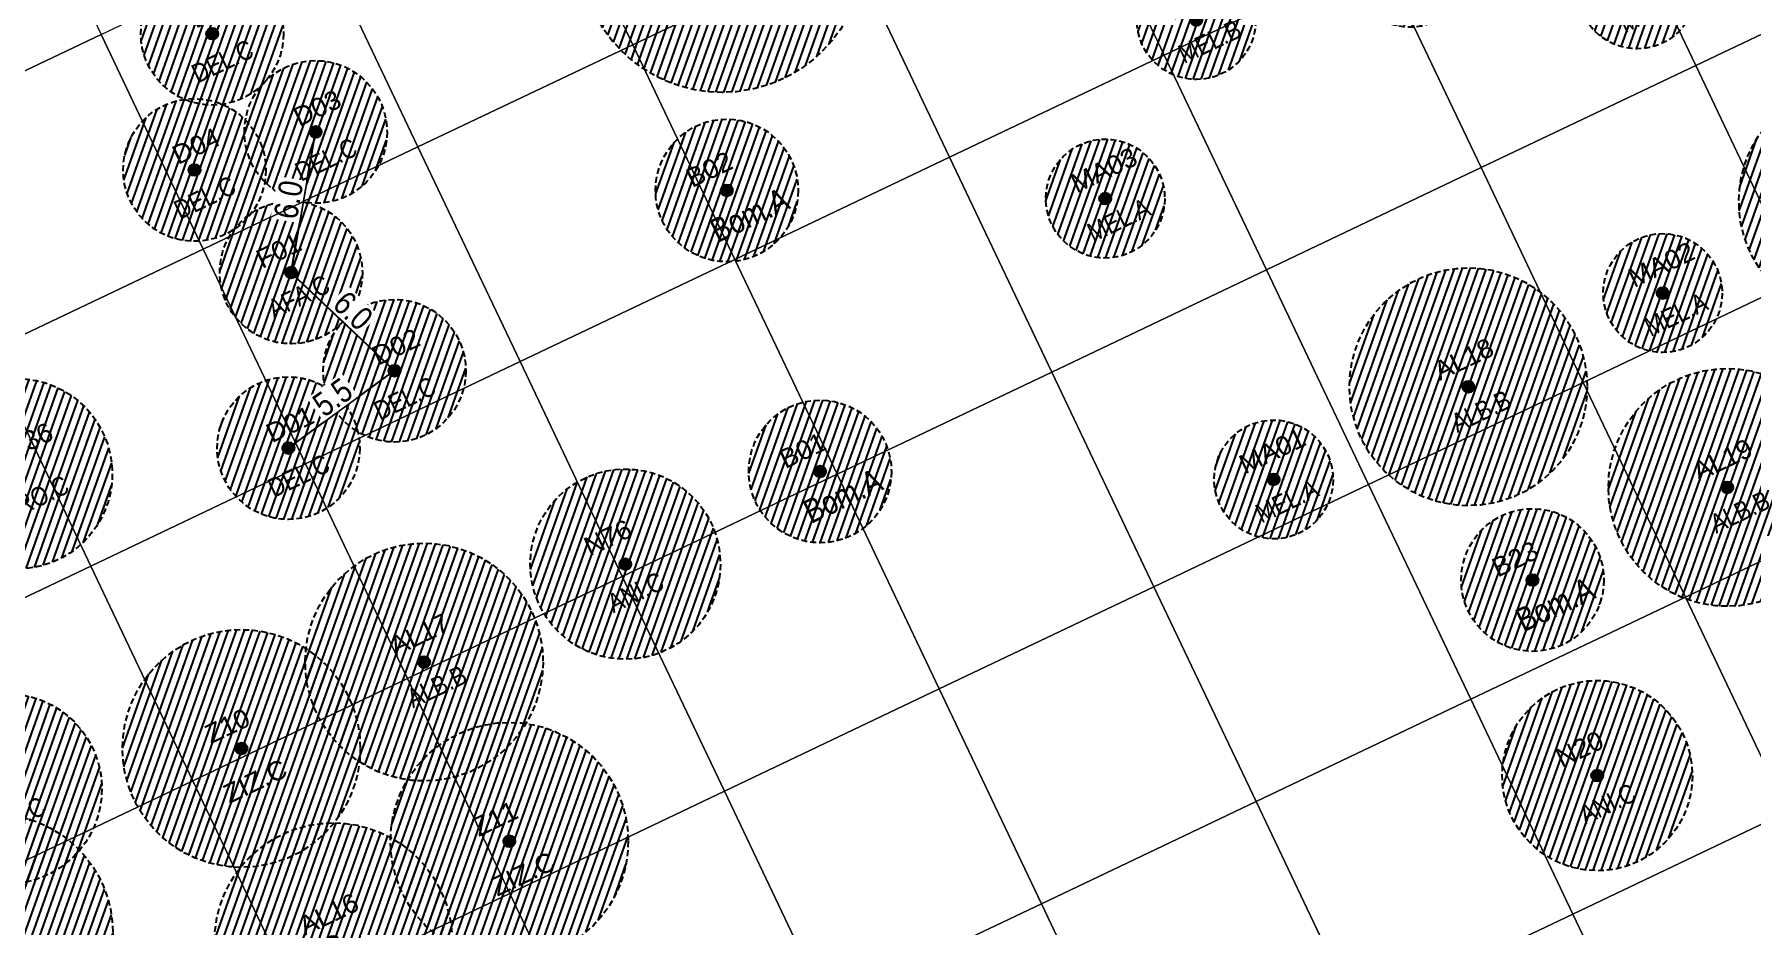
# Model space of a CAD drawing. Header units: metres. Extents: x 679599 to 680038, y 2748524 to 2748844.
# Drawn here: x 679743.4 to 679815.6, y 2748600.9 to 2748638.4 of the extents above; entities that cross this region are included whole.
import ezdxf

# ---------------------------------------------------------------- set-up
doc = ezdxf.new("R2010")
doc.units = ezdxf.units.M
doc.linetypes.add('HIDDEN', pattern=[0.375, 0.25, -0.125])
doc.layers.add('00-GRID_PLANTATION', color=7, linetype='Continuous', lineweight=0, true_color=0xff9c7a)
for name, color, linetype in [('02-L-Setting Out_Dimensions', 250, 'Continuous'), ('COTAUX', 7, 'Continuous'), ('SL_TREE_CANOPY', 251, 'HIDDEN'), ('SL_TREE_ID', 162, 'Continuous'), ('SL_TREE_LEGEND', 7, 'Continuous'), ('SL_TREE_TRUNK', 251, 'Continuous')]:
    doc.layers.add(name, color=color, linetype=linetype)
for name, color, linetype, true_color in [('SL_TREE__DELONIX_REGIA', 7, 'Continuous', 0x8f2400), ('SL_TREE_ACACIA_FARNESIANA', 7, 'Continuous', 0xe0e000), ('SL_TREE_ACACIA_NILOTICA', 7, 'Continuous', 0x264d00), ('SL_TREE_ALBIZIA_LEBBECK', 7, 'Continuous', 0xa3a300), ('SL_TREE_BOMBAX_CEIBA', 7, 'Continuous', 0xb80000), ('SL_TREE_FICUS_RELIGIOSA', 7, 'Continuous', 0x405700), ('SL_TREE_MELIA_AZEDARACH', 7, 'Continuous', 0xfcb0fa), ('SL_TREE_PARKINSONIA_ACUELATA', 2, 'Continuous', 0xffff00), ('SL_TREE_PROSOPIS_CINERARIA', 7, 'Continuous', 0x5f7f00), ('SL_TREE_ZIZIPHUS_SPINA', 7, 'Continuous', 0xc6d408)]:
    doc.layers.add(name, color=color, linetype=linetype, true_color=true_color)
doc.styles.add('E100', font='verdana.ttf', dxfattribs={"height": 0.4})
doc.styles.get("Standard").update_dxf_attribs({"font": 'arial.ttf'})
doc.styles.add('TER-200', font='ARIALN.TTF', dxfattribs={"height": 1})
doc.dimstyles.new('E250', dxfattribs={"dimscale": 0.03, "dimtxt": 0.4, "dimasz": 0.5, "dimexe": 0.1, "dimexo": 1, "dimgap": 4, "dimtad": 1, "dimzin": 0, "dimdsep": 46, "dimtxsty": 'E100', "dimblk1": 'LINCOT200', "dimblk2": 'LINCOT200', "dimsah": 1, "dimcen": 0.1, "dimdle": 0.1, "dimse1": 1, "dimse2": 1, "dimclrt": 256, "dimadec": 0, "dimazin": 0, "dimtfac": 0.01538461538461539, "dimtofl": 0, "dimtmove": 0, "dimatfit": 3, "dimldrblk": 'LINCOT200', "dimfxl": 1, "dimtolj": 1, "dimtzin": 0, "dimarcsym": 0})
pattern_1 = [(45, (0, 0), (-0.2245064030267289, 0.2245064030267289), [])]

# ---------------------------------------------------------------- blocks, each defined once
blk = doc.blocks.new('Albizia_lebbeck')
h = blk.add_hatch()
h.set_pattern_fill('ANSI31', color=256, scale=0.1)
h.set_pattern_definition(pattern_1)
edge = h.paths.add_edge_path()
edge.add_arc((0, 4.656612873077393e-10), 4.999999999981005, -25.44812939262281, 334.5518706073772)
at = {"layer": 'SL_TREE_TRUNK'}
h = blk.add_hatch(color=256, dxfattribs=at)
h.dxf.hatch_style = 1
edge = h.paths.add_edge_path()
edge.add_arc((2.328306436538696e-10, 0), 0.2500003876001918, 0, 360)
at = {"layer": 'SL_TREE_CANOPY', "linetype": 'HIDDEN'}
blk.add_circle((2.328306436538696e-10, 0), 5, dxfattribs=at)
at = {"layer": 'SL_TREE_TRUNK'}
blk.add_circle((2.328306436538696e-10, 0), 0.2500003876001918, dxfattribs=at)
at = {"layer": 'SL_TREE_ID'}
blk.add_attdef('ID', (-0.9810078069718458, 0.7368421231547302), '', height=0.8, rotation=0.000420918299423, dxfattribs=at)
at = {"layer": 'SL_TREE_LEGEND', "insert": (-1.25964832330942, -0.7561016048520699), "char_height": 0.8, "attachment_point": 1, "rotation": 0.012362144525415425, "style": 'TER-200'}
blk.add_mtext_dynamic_manual_height_columns('ALB.B', width=38.77958347063934, gutter_width=12.50001938000959, heights=[0], dxfattribs=at)
blk = doc.blocks.new('Ziziphus_spina_christi')
h = blk.add_hatch()
h.set_pattern_fill('ANSI31', color=256, scale=0.1)
h.set_pattern_definition(pattern_1)
edge = h.paths.add_edge_path()
edge.add_arc((-6.661338147750939e-16, -8.881784197001252e-16), 5.000000000000001, 0, 360)
at = {"layer": 'SL_TREE_TRUNK'}
h = blk.add_hatch(color=256, dxfattribs=at)
h.dxf.hatch_style = 1
edge = h.paths.add_edge_path()
edge.add_arc((0, 0), 0.2500003876001918, 0, 360)
at = {"layer": 'SL_TREE_CANOPY', "linetype": 'HIDDEN'}
blk.add_circle((0, 0), 5, dxfattribs=at)
at = {"layer": 'SL_TREE_TRUNK'}
blk.add_circle((0, 0), 0.2500003876001918, dxfattribs=at)
at = {"layer": 'SL_TREE_ID'}
blk.add_attdef('ID', (-1.090554446818487, 0.7152588476904356), '', height=0.8, rotation=0.000420918299423, dxfattribs=at)
at = {"layer": 'SL_TREE_LEGEND'}
blk.add_attdef('NOMBRE_ESPECIE', (-1.464163609154383, -1.887849904743556), '', height=0.8, rotation=0.000420918299423, dxfattribs=at)
blk = doc.blocks.new('Delonix_regia')
h = blk.add_hatch()
h.set_pattern_fill('ANSI31', color=256, scale=0.1)
h.set_pattern_definition(pattern_1)
edge = h.paths.add_edge_path()
edge.add_arc((2.328306436538696e-10, 4.656612873077393e-10), 3.000000000087448, -25.44812939262281, 334.5518706073772)
at = {"layer": 'SL_TREE_TRUNK'}
h = blk.add_hatch(color=256, dxfattribs=at)
h.dxf.hatch_style = 1
edge = h.paths.add_edge_path()
edge.add_arc((2.328306436538696e-10, 4.656612873077393e-10), 0.2500003876001918, 0, 360)
at = {"layer": 'SL_TREE_CANOPY', "linetype": 'HIDDEN'}
blk.add_circle((2.328306436538696e-10, 4.656612873077393e-10), 3, dxfattribs=at)
at = {"layer": 'SL_TREE_TRUNK'}
blk.add_circle((2.328306436538696e-10, 4.656612873077393e-10), 0.2500003876001918, dxfattribs=at)
at = {"layer": 'SL_TREE_ID'}
blk.add_attdef('ID', (-0.5349555346349746, 0.4832313426098871), '', height=0.8, rotation=0.000420918299423, dxfattribs=at)
at = {"layer": 'SL_TREE_LEGEND', "insert": (-1.457995555715023, -0.8330300198867917), "char_height": 0.8, "attachment_point": 1, "style": 'TER-200'}
blk.add_mtext_dynamic_manual_height_columns('DEL.C', width=38.77952334683659, gutter_width=12.5, heights=[0], dxfattribs=at)
blk = doc.blocks.new('Acacia_nilotica')
h = blk.add_hatch()
h.set_pattern_fill('ANSI31', color=256, scale=0.1)
h.set_pattern_definition(pattern_1)
edge = h.paths.add_edge_path()
edge.add_arc((-6.661338147750939e-16, -8.881784197001252e-16), 3.999999999999999, 0, 360)
at = {"layer": 'SL_TREE_TRUNK'}
h = blk.add_hatch(color=256, dxfattribs=at)
h.dxf.hatch_style = 1
edge = h.paths.add_edge_path()
edge.add_arc((0, 0), 0.2500003876001918, 0, 360)
at = {"layer": 'SL_TREE_CANOPY', "linetype": 'HIDDEN'}
blk.add_circle((0, 0), 4, dxfattribs=at)
at = {"layer": 'SL_TREE_TRUNK'}
blk.add_circle((0, 0), 0.2500003876001918, dxfattribs=at)
at = {"layer": 'SL_TREE_ID'}
blk.add_attdef('ID', (-1.213950848484089, 0.9305009110162956), '', height=0.8, rotation=0.000420918299423, dxfattribs=at)
at = {"layer": 'SL_TREE_LEGEND', "insert": (-1.34179218168218, -0.8530613644979894), "char_height": 0.8, "attachment_point": 1, "style": 'TER-200'}
blk.add_mtext_dynamic_manual_height_columns('ANI.C', width=38.77952334683659, gutter_width=12.5, heights=[0], dxfattribs=at)
blk = doc.blocks.new('Prosopis_cineraria')
h = blk.add_hatch()
h.set_pattern_fill('ANSI31', color=256, scale=0.1)
h.set_pattern_definition(pattern_1)
edge = h.paths.add_edge_path()
edge.add_arc((-1.862645149230957e-09, -1.396983861923218e-09), 4.000000002159871, 0, 360)
at = {"layer": 'SL_TREE_TRUNK'}
h = blk.add_hatch(color=256, dxfattribs=at)
h.dxf.hatch_style = 1
edge = h.paths.add_edge_path()
edge.add_arc((0, 0), 0.25, 0, 360)
at = {"layer": 'SL_TREE_CANOPY', "linetype": 'HIDDEN'}
blk.add_circle((0, 0), 4, dxfattribs=at)
at = {"layer": 'SL_TREE_TRUNK'}
blk.add_circle((0, 0), 0.25, dxfattribs=at)
at = {"layer": 'SL_TREE_ID'}
blk.add_attdef('ID', (-0.5349555176233096, 0.6443084545875202), '', height=0.8, rotation=0.000420918299423, dxfattribs=at)
at = {"layer": 'SL_TREE_LEGEND', "insert": (-1.190907274773998, -0.8530613649636507), "char_height": 0.8, "attachment_point": 1, "style": 'TER-200'}
blk.add_mtext_dynamic_manual_height_columns('PRO.C', width=38.77952334683659, gutter_width=12.5, heights=[0], dxfattribs=at)
blk = doc.blocks.new('Acacia_pycnantha')
h = blk.add_hatch()
h.set_pattern_fill('ANSI31', color=256, scale=0.1)
h.set_pattern_definition(pattern_1)
edge = h.paths.add_edge_path()
edge.add_arc((-2.328306436538696e-10, 0), 2.999999999974137, 3.180554681463517e-15, 360)
at = {"layer": 'SL_TREE_TRUNK'}
h = blk.add_hatch(color=256, dxfattribs=at)
h.dxf.hatch_style = 1
edge = h.paths.add_edge_path()
edge.add_arc((2.328306436538696e-10, 0), 0.2500003876001918, 0, 360)
at = {"layer": 'SL_TREE_CANOPY', "linetype": 'HIDDEN'}
blk.add_circle((2.328306436538696e-10, 0), 3, dxfattribs=at)
at = {"layer": 'SL_TREE_TRUNK'}
blk.add_circle((2.328306436538696e-10, 0), 0.2500003876001918, dxfattribs=at)
at = {"layer": 'SL_TREE_ID'}
blk.add_attdef('ID', (-1.037253160461781, 0.6508105848674965), '', height=0.8, rotation=0.000420918299423, dxfattribs=at)
at = {"layer": 'SL_TREE_LEGEND', "insert": (-1.489660865123959, -0.6532864519394934), "char_height": 0.8, "attachment_point": 1, "rotation": 0.012362144525415425, "style": 'TER-200'}
blk.add_mtext_dynamic_manual_height_columns('AFA.C', width=38.77958347063934, gutter_width=12.50001938000959, heights=[0], dxfattribs=at)
blk = doc.blocks.new('Bombax_ceiba')
h = blk.add_hatch()
h.set_pattern_fill('ANSI31', color=256, scale=0.1)
h.set_pattern_definition(pattern_1)
edge = h.paths.add_edge_path()
edge.add_arc((4.656612873077393e-10, 4.656612873077393e-10), 3.000000000087448, -25.44812939262281, 334.5518706073772)
at = {"layer": 'SL_TREE_TRUNK'}
h = blk.add_hatch(color=256, dxfattribs=at)
h.dxf.hatch_style = 1
edge = h.paths.add_edge_path()
edge.add_arc((4.656612873077393e-10, 4.656612873077393e-10), 0.2500003876001918, 0, 360)
at = {"layer": 'SL_TREE_CANOPY', "linetype": 'HIDDEN'}
blk.add_circle((4.656612873077393e-10, 4.656612873077393e-10), 3, dxfattribs=at)
at = {"layer": 'SL_TREE_TRUNK'}
blk.add_circle((4.656612873077393e-10, 4.656612873077393e-10), 0.2500003876001918, dxfattribs=at)
at = {"layer": 'SL_TREE_ID'}
blk.add_attdef('ID', (-1.276014421639939, 0.7167202825063849), '', height=0.7999999999999999, rotation=359.9999999999999, dxfattribs=at)
at = {"layer": 'SL_TREE_LEGEND', "insert": (-1.297057115955816, -0.8330300194211304), "char_height": 1, "attachment_point": 1, "style": 'TER-200'}
blk.add_mtext_dynamic_manual_height_columns('Bom.A', width=38.77952334683659, gutter_width=12.5, heights=[0], dxfattribs=at)
blk = doc.blocks.new('Parkinsonia_acuelata')
h = blk.add_hatch()
h.set_pattern_fill('ANSI31', color=256, scale=0.1)
h.set_pattern_definition(pattern_1)
edge = h.paths.add_edge_path()
edge.add_arc((2.328306436538696e-10, 4.656612873077393e-10), 2.499999999941776, -25.44812939262281, 334.5518706073772)
at = {"layer": 'SL_TREE_TRUNK'}
h = blk.add_hatch(color=256, dxfattribs=at)
h.dxf.hatch_style = 1
edge = h.paths.add_edge_path()
edge.add_arc((2.328306436538696e-10, 4.656612873077393e-10), 0.2500003876001918, 0, 360)
at = {"layer": 'SL_TREE_CANOPY', "linetype": 'HIDDEN'}
blk.add_circle((2.328306436538696e-10, 4.656612873077393e-10), 2.5, dxfattribs=at)
at = {"layer": 'SL_TREE_TRUNK'}
blk.add_circle((2.328306436538696e-10, 4.656612873077393e-10), 0.2500003876001918, dxfattribs=at)
at = {"layer": 'SL_TREE_ID'}
blk.add_attdef('ID', (-1.036932115746949, 0.5972024048122464), '', height=0.7999999999999999, rotation=359.9999999999999, dxfattribs=at)
at = {"layer": 'SL_TREE_LEGEND', "insert": (-1.26480057327953, -0.6532864505425096), "char_height": 0.8, "attachment_point": 1, "rotation": 0.012362144525415425, "style": 'TER-200'}
blk.add_mtext_dynamic_manual_height_columns('PAR.A', width=38.77958347063934, gutter_width=12.50001938000959, heights=[0], dxfattribs=at)
blk = doc.blocks.new('Melia_azedarach')
h = blk.add_hatch()
h.set_pattern_fill('ANSI31', color=256, scale=0.1)
h.set_pattern_definition(pattern_1)
edge = h.paths.add_edge_path()
edge.add_arc((4.656612873077393e-10, 4.656612873077393e-10), 2.499999999665561, -25.44812939262281, 334.5518706073772)
at = {"layer": 'SL_TREE_TRUNK'}
h = blk.add_hatch(color=256, dxfattribs=at)
h.dxf.hatch_style = 1
edge = h.paths.add_edge_path()
edge.add_arc((4.656612873077393e-10, 4.656612873077393e-10), 0.2500003876001918, 0, 360)
at = {"layer": 'SL_TREE_CANOPY', "linetype": 'HIDDEN'}
blk.add_circle((4.656612873077393e-10, 4.656612873077393e-10), 2.5, dxfattribs=at)
at = {"layer": 'SL_TREE_TRUNK'}
blk.add_circle((4.656612873077393e-10, 4.656612873077393e-10), 0.2500003876001918, dxfattribs=at)
at = {"layer": 'SL_TREE_ID'}
blk.add_attdef('ID', (-0.9964467716198259, 0.7092995985187314), '', height=0.7999999999999999, rotation=359.9999999999999, dxfattribs=at)
at = {"layer": 'SL_TREE_LEGEND', "insert": (-1.25501318937166, -0.6531034354801655), "char_height": 0.8, "attachment_point": 1, "style": 'TER-200'}
blk.add_mtext_dynamic_manual_height_columns('MEL.A', width=38.77952334683659, gutter_width=12.5, heights=[0], dxfattribs=at)
blk = doc.blocks.new('Ficus_religiosa')
h = blk.add_hatch()
h.set_pattern_fill('ANSI31', color=256, scale=0.1)
h.set_pattern_definition(pattern_1)
edge = h.paths.add_edge_path()
edge.add_arc((0, 4.656612873077393e-10), 6.000000000018226, -25.44812939262281, 334.5518706073772)
at = {"layer": 'SL_TREE_TRUNK'}
h = blk.add_hatch(color=256, dxfattribs=at)
h.dxf.hatch_style = 1
edge = h.paths.add_edge_path()
edge.add_arc((2.328306436538696e-10, 4.656612873077393e-10), 0.2500003876001918, 0, 360)
at = {"layer": 'SL_TREE_CANOPY', "linetype": 'HIDDEN'}
blk.add_circle((2.328306436538696e-10, 4.656612873077393e-10), 6, dxfattribs=at)
at = {"layer": 'SL_TREE_TRUNK'}
blk.add_circle((2.328306436538696e-10, 4.656612873077393e-10), 0.2500003876001918, dxfattribs=at)
at = {"layer": 'SL_TREE_ID'}
blk.add_attdef('ID', (-1.43399011803339, 1.303747353318079), '', height=0.7999999999999999, rotation=359.9999999999999, dxfattribs=at)
at = {"layer": 'SL_TREE_LEGEND', "insert": (-0.9219077537950824, -1.253268694201168), "char_height": 0.8, "attachment_point": 1, "style": 'TER-200'}
blk.add_mtext_dynamic_manual_height_columns('FIC.A', width=38.77952334683659, gutter_width=12.5, heights=[0], dxfattribs=at)
blk = doc.blocks.new('LINCOT200')
for p, q in [((0, -9.999961704014428), (0, 10.00003829598555)), ((3.694822225952521e-13, 3.829598557558711e-05), (10.00000000000051, 3.829598557558711e-05))]:
    blk.add_line(p, q)
at = {"const_width": 1.875}
blk.add_lwpolyline([(3.535533801624467, -3.535495714255788), (-3.535533950636761, 3.535572157214077)], dxfattribs=at)
at = {"layer": 'COTAUX'}
blk.add_line((0, 0), (-1.249999999999915, 0), dxfattribs=at)
blk = doc.blocks.new('*D51')
at = {"layer": '02-L-Setting Out_Dimensions', "color": 0, "lineweight": -2, "transparency": 16777216}
blk.add_line((679754.0832157091, 2748621.012215612), (679758.5201881656, 2748624.248235538), dxfattribs=at)
at = {"layer": 'Defpoints', "color": 0, "transparency": 16777216}
for p in [(679758.5323073331, 2748624.257074417), (679758.5323073327, 2748624.257074418), (679754.0710965424, 2748621.003376732)]:
    blk.add_point(p, dxfattribs=at)
at = {"layer": '02-L-Setting Out_Dimensions', "color": 0, "lineweight": -2, "transparency": 16777216, "xscale": 0.015, "yscale": 0.015, "zscale": 0.015}
for p, rotation in [((679758.5323073326, 2748624.257074418), 36.10441694454475), ((679754.0710965421, 2748621.003376733), 216.1044169445447)]:
    blk.add_blockref('LINCOT200', p, dxfattribs=dict(at, rotation=rotation))
at = {"layer": '02-L-Setting Out_Dimensions', "transparency": 16777216, "insert": (679755.9313372037, 2748623.138040162), "char_height": 1, "attachment_point": 5, "rotation": 36.10441694454476, "style": 'TER-200', "bg_fill": 3, "box_fill_scale": 1.1, "bg_fill_color": 256, "bg_fill_true_color": 13158600, "bg_fill_transparency": 0}
blk.add_mtext('\\A1;5.5', dxfattribs=at)
blk = doc.blocks.new('*D71')
at = {"layer": '02-L-Setting Out_Dimensions', "color": 0, "lineweight": -2, "transparency": 16777216}
blk.add_line((679758.5214292901, 2748624.267402444), (679754.1919684511, 2748628.377958228), dxfattribs=at)
at = {"layer": 'Defpoints', "color": 0, "transparency": 16777216}
for p in [(679754.1810904103, 2748628.388286259), (679754.1810904092, 2748628.388286257), (679758.5323073339, 2748624.257074415)]:
    blk.add_point(p, dxfattribs=at)
at = {"layer": '02-L-Setting Out_Dimensions', "color": 0, "lineweight": -2, "transparency": 16777216, "xscale": 0.015, "yscale": 0.015, "zscale": 0.015}
for p, rotation in [((679754.1810904089, 2748628.388286258), 136.4857227172486), ((679758.5323073324, 2748624.257074414), 316.4857227172486)]:
    blk.add_blockref('LINCOT200', p, dxfattribs=dict(at, rotation=rotation))
at = {"layer": '02-L-Setting Out_Dimensions', "transparency": 16777216, "insert": (679756.790870636, 2748626.779973645), "char_height": 1, "attachment_point": 5, "rotation": 316.48572271724856, "style": 'TER-200', "bg_fill": 3, "box_fill_scale": 1.1, "bg_fill_color": 256, "bg_fill_true_color": 13158600, "bg_fill_transparency": 0}
blk.add_mtext('\\A1;6.0', dxfattribs=at)
blk = doc.blocks.new('*D72')
at = {"layer": '02-L-Setting Out_Dimensions', "color": 0, "lineweight": -2, "transparency": 16777216}
blk.add_line((679754.1836805737, 2748628.403060935), (679755.2145657305, 2748634.283381998), dxfattribs=at)
at = {"layer": 'Defpoints', "color": 0, "transparency": 16777216}
for p in [(679755.2171558948, 2748634.298156674), (679755.2171558948, 2748634.298156674), (679754.1810904103, 2748628.388286259)]:
    blk.add_point(p, dxfattribs=at)
at = {"layer": '02-L-Setting Out_Dimensions', "color": 0, "lineweight": -2, "transparency": 16777216, "xscale": 0.015, "yscale": 0.015, "zscale": 0.015}
for p, rotation in [((679755.2171558943, 2748634.298156674), 80.0564641051971), ((679754.1810904101, 2748628.388286259), 260.0564641051971)]:
    blk.add_blockref('LINCOT200', p, dxfattribs=dict(at, rotation=rotation))
at = {"layer": '02-L-Setting Out_Dimensions', "transparency": 16777216, "insert": (679754.0780223785, 2748631.452107285), "char_height": 1, "attachment_point": 5, "rotation": 80.05646410519711, "style": 'TER-200', "bg_fill": 3, "box_fill_scale": 1.1, "bg_fill_color": 256, "bg_fill_true_color": 13158600, "bg_fill_transparency": 0}
blk.add_mtext('\\A1;6.0', dxfattribs=at)
blk = doc.blocks.new('Melia_acedarach.B')
h = blk.add_hatch()
h.set_pattern_fill('ANSI31', color=256, scale=0.1, angle=25.44812939262281)
h.set_pattern_definition([(70.44812939262282, (-2.328306436538696e-10, -4.656612873077393e-10), (-0.2991926023986827, 0.106254584230064), [])])
edge = h.paths.add_edge_path()
edge.add_arc((0, 0), 2.499999999665561, 3.180554681463517e-15, 360)
at = {"layer": 'SL_TREE_TRUNK'}
h = blk.add_hatch(color=256, dxfattribs=at)
h.dxf.hatch_style = 1
edge = h.paths.add_edge_path()
edge.add_arc((0, 0), 0.2500003876001918, 0, 360)
at = {"layer": 'SL_TREE_CANOPY', "linetype": 'HIDDEN'}
blk.add_circle((0, 0), 2.5, dxfattribs=at)
at = {"layer": 'SL_TREE_TRUNK'}
blk.add_circle((0, 0), 0.2500003876001918, dxfattribs=at)
at = {"layer": 'SL_TREE_ID'}
blk.add_attdef('ID', (-1.204547825385816, 0.2123125661164522), '', height=0.7999999999999999, rotation=25.44812939875967, dxfattribs=at)
at = {"layer": 'SL_TREE_LEGEND', "insert": (-0.8526106143835932, -1.12900723842904), "char_height": 0.8, "attachment_point": 1, "rotation": 25.448129392622818, "style": 'TER-200'}
blk.add_mtext_dynamic_manual_height_columns('MEL.B', width=38.77952334683659, gutter_width=12.5, heights=[0], dxfattribs=at)

msp = doc.modelspace()

# ---------------------------------------------------------------- linework, layer by layer
at = {"layer": '00-GRID_PLANTATION'}
for points in [[(679764.2533544374, 2748646.995294901), (679773.2831338758, 2748651.292163912), (679777.5800028865, 2748642.262384473), (679768.5502234482, 2748637.965515462)], [(679786.6097823242, 2748646.559253484), (679795.6395617626, 2748650.856122495), (679799.9364307732, 2748641.826343056), (679790.9066513351, 2748637.529474045)], [(679808.9662102106, 2748646.123212068), (679817.9959896491, 2748650.420081079), (679822.2928586598, 2748641.39030164), (679813.2630792215, 2748637.093432629)], [(679732.8671471126, 2748643.134467306), (679741.8969265505, 2748647.431336317), (679746.1937955616, 2748638.401556878), (679737.164016123, 2748634.104687867)], [(679777.580002886, 2748642.262384473), (679786.6097823242, 2748646.559253484), (679790.9066513351, 2748637.529474045), (679781.8768718968, 2748633.232605034)], [(679799.9364307732, 2748641.826343056), (679808.9662102114, 2748646.123212067), (679813.2630792223, 2748637.093432629), (679804.2332997839, 2748632.796563618)], [(679768.5502234482, 2748637.965515462), (679777.5800028865, 2748642.262384473), (679781.8768718971, 2748633.232605034), (679772.8470924589, 2748628.935736024)], [(679790.9066513348, 2748637.529474046), (679799.9364307732, 2748641.826343056), (679804.2332997839, 2748632.796563618), (679795.2035203456, 2748628.499694607)], [(679813.2630792218, 2748637.093432629), (679822.2928586602, 2748641.39030164), (679826.5897276709, 2748632.360522202), (679817.5599482324, 2748628.063653191)], [(679737.1640161233, 2748634.104687868), (679746.1937955614, 2748638.401556878), (679750.4906645721, 2748629.37177744), (679741.4608851337, 2748625.074908429)], [(679759.5204440098, 2748633.668646452), (679768.5502234488, 2748637.965515462), (679772.847092459, 2748628.935736023), (679763.8173130207, 2748624.638867013)], [(679781.8768718966, 2748633.232605035), (679790.9066513348, 2748637.529474046), (679795.2035203456, 2748628.499694607), (679786.1737409072, 2748624.202825597)], [(679804.2332997841, 2748632.796563617), (679813.2630792224, 2748637.093432628), (679817.5599482332, 2748628.06365319), (679808.5301687943, 2748623.766784179)], [(679772.8470924586, 2748628.935736024), (679781.876871897, 2748633.232605035), (679786.1737409077, 2748624.202825597), (679777.1439614698, 2748619.905956585)], [(679795.2035203456, 2748628.499694607), (679804.2332997839, 2748632.796563618), (679808.5301687946, 2748623.766784179), (679799.5003893563, 2748619.469915169)], [(679763.8173130212, 2748624.638867013), (679772.8470924592, 2748628.935736024), (679777.1439614698, 2748619.905956585), (679768.1141820314, 2748615.609087575)], [(679786.1737409077, 2748624.202825597), (679795.2035203459, 2748628.499694608), (679799.5003893566, 2748619.469915169), (679790.4706099181, 2748615.173046158)], [(679808.5301687948, 2748623.766784179), (679817.5599482332, 2748628.06365319), (679821.8568172439, 2748619.033873752), (679812.8270378055, 2748614.737004741)], [(679732.4311056958, 2748620.778039419), (679741.460885134, 2748625.074908429), (679745.7577541448, 2748616.045128991), (679736.7279747066, 2748611.74825998)], [(679777.1439614699, 2748619.905956585), (679786.173740908, 2748624.202825596), (679790.4706099189, 2748615.173046157), (679781.4408304807, 2748610.876177147)], [(679799.5003893563, 2748619.469915169), (679808.5301687946, 2748623.766784179), (679812.8270378055, 2748614.737004741), (679803.7972583672, 2748610.44013573)], [(679745.7577541446, 2748616.045128991), (679754.7875335828, 2748620.341998002), (679759.0844025934, 2748611.312218564), (679750.0546231549, 2748607.015349553)], [(679768.1141820314, 2748615.609087575), (679777.1439614698, 2748619.905956585), (679781.4408304804, 2748610.876177147), (679772.4110510421, 2748606.579308136)], [(679790.4706099184, 2748615.173046159), (679799.5003893566, 2748619.469915169), (679803.7972583675, 2748610.44013573), (679794.767478929, 2748606.14326672)], [(679812.8270378055, 2748614.737004741), (679821.8568172436, 2748619.033873752), (679826.1536862548, 2748610.004094313), (679817.1239068164, 2748605.707225302)], [(679736.7279747063, 2748611.748259981), (679745.7577541446, 2748616.045128991), (679750.0546231554, 2748607.015349553), (679741.0248437172, 2748602.718480542)], [(679759.0844025933, 2748611.312218565), (679768.1141820316, 2748615.609087575), (679772.4110510423, 2748606.579308137), (679763.3812716042, 2748602.282439126)], [(679781.4408304807, 2748610.876177147), (679790.4706099192, 2748615.173046157), (679794.7674789296, 2748606.143266719), (679785.7376994913, 2748601.846397708)], [(679803.7972583672, 2748610.440135731), (679812.8270378057, 2748614.737004742), (679817.123906816, 2748605.707225303), (679808.0941273778, 2748601.410356293)], [(679750.0546231552, 2748607.015349553), (679759.0844025937, 2748611.312218563), (679763.3812716041, 2748602.282439125), (679754.351492166, 2748597.985570114)], [(679772.4110510425, 2748606.579308136), (679781.4408304809, 2748610.876177147), (679785.7376994911, 2748601.846397709), (679776.7079200529, 2748597.549528698)], [(679794.7674789293, 2748606.14326672), (679803.7972583674, 2748610.440135731), (679808.0941273781, 2748601.410356293), (679799.0643479399, 2748597.113487281)], [(679741.0248437172, 2748602.718480542), (679750.0546231554, 2748607.015349553), (679754.3514921663, 2748597.985570114), (679745.3217127275, 2748593.688701103)], [(679763.3812716042, 2748602.282439126), (679772.4110510423, 2748606.579308137), (679776.7079200532, 2748597.549528698), (679767.6781406149, 2748593.252659687)], [(679785.7376994911, 2748601.846397709), (679794.7674789296, 2748606.143266719), (679799.0643479401, 2748597.113487281), (679790.034568502, 2748592.81661827)], [(679808.0941273781, 2748601.410356293), (679817.1239068164, 2748605.707225303), (679821.4207758267, 2748596.677445865), (679812.3909963885, 2748592.380576854)], [(679754.3514921664, 2748597.985570114), (679763.3812716043, 2748602.282439125), (679767.6781406155, 2748593.252659685), (679758.648361177, 2748588.955790675)], [(679776.7079200532, 2748597.549528698), (679785.7376994913, 2748601.846397709), (679790.0345685022, 2748592.81661827), (679781.0047890635, 2748588.51974926)], [(679799.0643479399, 2748597.113487282), (679808.0941273778, 2748601.410356293), (679812.390996389, 2748592.380576854), (679803.3612169507, 2748588.083707843)]]:
    msp.add_lwpolyline(points, close=True, dxfattribs=at)

# ---------------------------------------------------------------- block references
at = {"layer": 'SL_TREE__DELONIX_REGIA', "rotation": 25.44812939262281}
for p, values in [((679750.8659389718, 2748638.429368517), {'ID': 'D05'}), ((679755.2171558948, 2748634.298156674), {'ID': 'D03'}), ((679750.1222638352, 2748632.69835366), {'ID': 'D04'}), ((679758.5323073339, 2748624.257074416), {'ID': 'D02'}), ((679754.0710965428, 2748621.003376731), {'ID': 'D01'})]:
    msp.add_blockref('Delonix_regia', p, dxfattribs=at).add_auto_attribs(values)
at = {"layer": 'SL_TREE_ACACIA_FARNESIANA', "rotation": 25.44812939262281}
msp.add_blockref('Acacia_pycnantha', (679754.1810904109, 2748628.388286259), dxfattribs=at).add_auto_attribs({'ID': 'F01'})
at = {"layer": 'SL_TREE_ACACIA_NILOTICA', "rotation": 25.44812939262281}
for p, values in [((679768.2409960108, 2748616.123582508), {'ID': 'N76'}), ((679809.1182759553, 2748607.232943881), {'ID': 'N20'}), ((679742.2273085203, 2748606.67540191), {'ID': 'N23'})]:
    msp.add_blockref('Acacia_nilotica', p, dxfattribs=at).add_auto_attribs(values)
at = {"layer": 'SL_TREE_ALBIZIA_LEBBECK', "rotation": 25.44812939262281}
for p, values in [((679820.0753833451, 2748631.375667145), {'ID': 'AL20'}), ((679803.6966011946, 2748623.581876612), {'ID': 'AL18'}), ((679814.5840331584, 2748619.349484918), {'ID': 'AL19'}), ((679759.778439905, 2748612.005291127), {'ID': 'AL17'}), ((679755.9617123794, 2748600.245717142), {'ID': 'AL16'})]:
    msp.add_blockref('Albizia_lebbeck', p, dxfattribs=at).add_auto_attribs(values)
at = {"layer": 'SL_TREE_BOMBAX_CEIBA', "rotation": 25.44812939262281}
for p, values in [((679772.5085568567, 2748631.837082791), {'ID': 'B02'}), ((679776.4303870944, 2748620.020477785), {'ID': 'B01'}), ((679806.3931916604, 2748615.456959825), {'ID': 'B23'})]:
    msp.add_blockref('Bombax_ceiba', p, dxfattribs=at).add_auto_attribs(values)
at = {"layer": 'SL_TREE_FICUS_RELIGIOSA', "rotation": 25.44812939262281}
msp.add_blockref('Ficus_religiosa', (679772.3095782615, 2748641.960546281), dxfattribs=at).add_auto_attribs({'ID': 'FC01'})
at = {"layer": 'SL_TREE_MELIA_AZEDARACH', "rotation": 25.44812939262281}
for p, values in [((679810.793850158, 2748640.293366781), {'ID': 'ME04'}), ((679788.4262218277, 2748631.496300359), {'ID': 'MA03'}), ((679811.8711597301, 2748627.523462825), {'ID': 'MA02'}), ((679795.5072101272, 2748619.684981348), {'ID': 'MA01'})]:
    msp.add_blockref('Melia_azedarach', p, dxfattribs=at).add_auto_attribs(values)
at = {"layer": 'SL_TREE_MELIA_AZEDARACH'}
msp.add_blockref('Melia_acedarach.B', (679792.2564041242, 2748639.00370237), dxfattribs=at).add_auto_attribs({'ID': 'MB03'})
at = {"layer": 'SL_TREE_PARKINSONIA_ACUELATA', "rotation": 25.44812939262281}
msp.add_blockref('Parkinsonia_acuelata', (679801.2198305778, 2748641.200183237), dxfattribs=at).add_auto_attribs({'ID': 'PK21'})
at = {"layer": 'SL_TREE_PROSOPIS_CINERARIA', "rotation": 25.44812939262281}
msp.add_blockref('Prosopis_cineraria', (679742.6640359999, 2748619.923782169), dxfattribs=at).add_auto_attribs({'ID': 'P036'})
at = {"layer": 'SL_TREE_ZIZIPHUS_SPINA', "rotation": 25.44812939262281}
for p, values in [((679752.0944790383, 2748608.372494258), {'ID': 'Z10', 'NOMBRE_ESPECIE': 'ZIZ.C'}), ((679763.3632517847, 2748604.472007094), {'ID': 'Z11', 'NOMBRE_ESPECIE': 'ZIZ.C'}), ((679741.6837314346, 2748600.630431829), {'ID': 'Z09', 'NOMBRE_ESPECIE': 'ZIZ.C'})]:
    msp.add_blockref('Ziziphus_spina_christi', p, dxfattribs=at).add_auto_attribs(values)

# ---------------------------------------------------------------- next in the draw order: dimensions: what is measured, and where the dimension line sits
at = {"layer": '02-L-Setting Out_Dimensions'}
dim = msp.add_aligned_dim(p1=(679754.0710965428, 2748621.003376732), p2=(679758.5323073333, 2748624.257074417), distance=1.0954506072624849e-09, dimstyle='E250', override={"dimtxt": 0.8, "dimdec": 1, "dimtxsty": 'TER-200', "dimtfill": 1, "dimtfillclr": 7}, dxfattribs=at)
dim.commit()
dim.dimension.update_dxf_attribs({"geometry": '*D51', "text_midpoint": (679755.9313372038, 2748623.138040162)})

# ---------------------------------------------------------------- next in the draw order: dimensions: what is measured, and where the dimension line sits
dim = msp.add_aligned_dim(p1=(679758.5323073337, 2748624.257074415), p2=(679754.1810904107, 2748628.388286259), distance=2.3928243087576103e-09, dimstyle='E250', override={"dimtxt": 0.8, "dimdec": 1, "dimtxsty": 'TER-200', "dimtfill": 1, "dimtfillclr": 7}, dxfattribs=at)
dim.commit()
dim.dimension.update_dxf_attribs({"geometry": '*D71', "text_midpoint": (679756.7908706361, 2748626.779973644)})

# ---------------------------------------------------------------- next in the draw order: linework, layer by layer
at = {"layer": '00-GRID_PLANTATION'}
msp.add_lwpolyline([(679754.7875335825, 2748620.341998002), (679763.8173130212, 2748624.638867013), (679768.1141820314, 2748615.609087575), (679759.0844025933, 2748611.312218564)], close=True, dxfattribs=at)

# ---------------------------------------------------------------- next in the draw order: dimensions: what is measured, and where the dimension line sits
at = {"layer": '02-L-Setting Out_Dimensions'}
dim = msp.add_aligned_dim(p1=(679754.1810904107, 2748628.388286259), p2=(679755.2171558946, 2748634.298156674), distance=-2.2933314503808655e-10, dimstyle='E250', override={"dimtxt": 0.8, "dimdec": 1, "dimtxsty": 'TER-200', "dimtfill": 1, "dimtfillclr": 7}, dxfattribs=at)
dim.commit()
dim.dimension.update_dxf_attribs({"geometry": '*D72', "text_midpoint": (679754.0780223786, 2748631.452107285)})

# ---------------------------------------------------------------- next in the draw order: linework, layer by layer
at = {"layer": '00-GRID_PLANTATION'}
for points in [[(679755.2235749995, 2748642.69842589), (679764.2533544376, 2748646.995294901), (679768.5502234488, 2748637.965515462), (679759.5204440098, 2748633.668646452)], [(679746.1937955607, 2748638.401556879), (679755.2235749995, 2748642.69842589), (679759.5204440098, 2748633.668646452), (679750.4906645715, 2748629.371777441)], [(679750.4906645715, 2748629.371777441), (679759.5204440098, 2748633.668646452), (679763.8173130207, 2748624.638867013), (679754.7875335824, 2748620.341998002)], [(679741.4608851337, 2748625.074908429), (679750.4906645721, 2748629.37177744), (679754.7875335828, 2748620.341998002), (679745.7577541445, 2748616.04512899)]]:
    msp.add_lwpolyline(points, close=True, dxfattribs=at)

doc.saveas('drawing.dxf')
